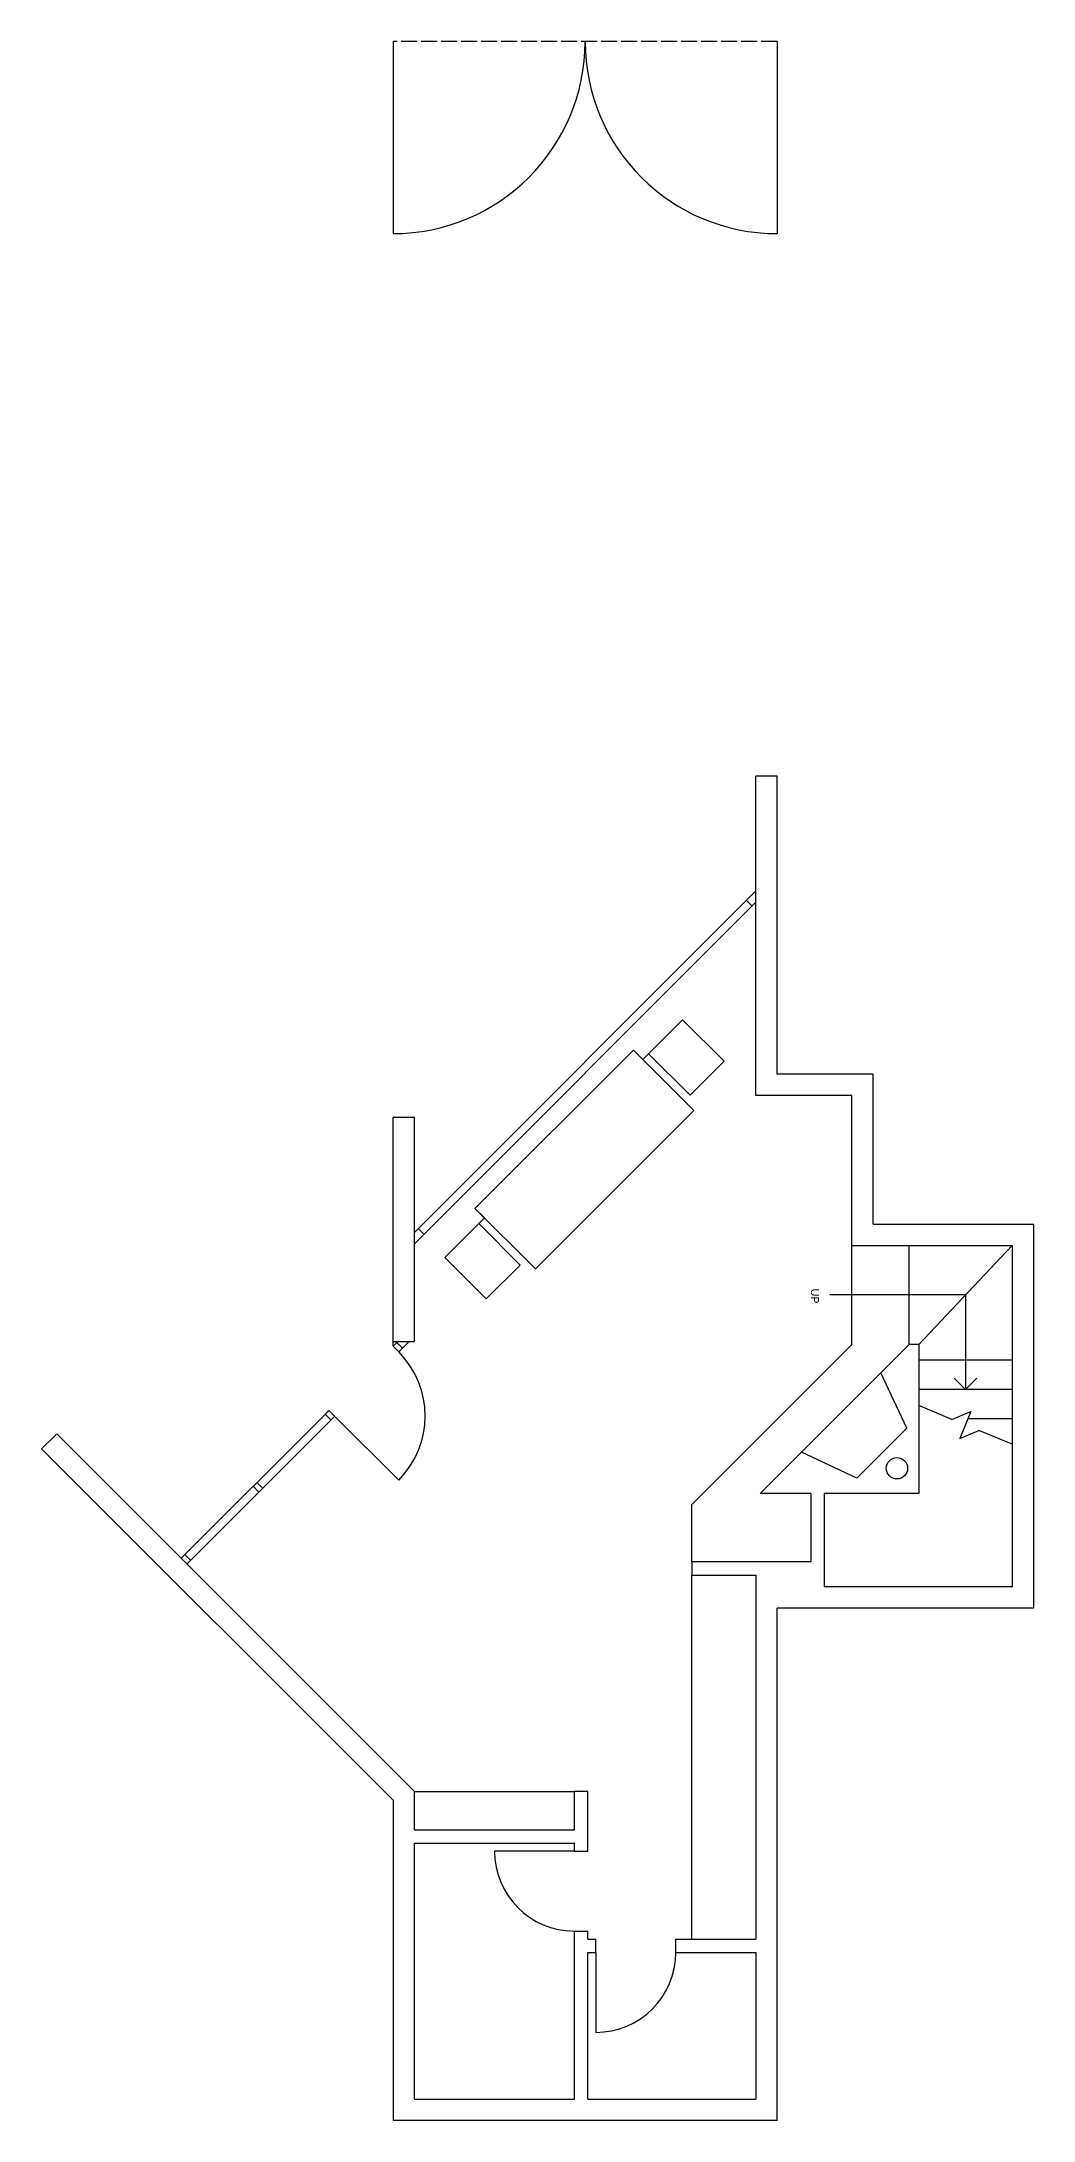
# Model space of a CAD drawing. Header units: inches. Extents: x -16498 to 2265, y 141 to 7454.
# Drawn here: x 1424 to 1796, y 311 to 1091 of the extents above; entities that cross this region are included whole.
import ezdxf

# ---------------------------------------------------------------- set-up
doc = ezdxf.new("R2010")
doc.units = ezdxf.units.IN
doc.header["$LTSCALE"] = 0.5
doc.header["$MEASUREMENT"] = 0
doc.linetypes.add('ACAD_ISO02W100', pattern=[15, 12, -3])
for name, color, linetype in [('A-doors', 254, 'Continuous'), ('A-furniture', 33, 'Continuous'), ('A-glazing', 252, 'Continuous'), ('A-millwork', 252, 'Continuous'), ('A-soffit', 251, 'ACAD_ISO02W100'), ('A-stairs', 252, 'Continuous'), ('A-text', 254, 'Continuous'), ('A-walls', 7, 'Continuous')]:
    doc.layers.add(name, color=color, linetype=linetype)

msp = doc.modelspace()

# ---------------------------------------------------------------- linework, layer by layer
at = {"layer": 'A-doors'}
for p, q in [((1555.66, 1090.8), (1555.66, 1018.8)), ((1699.66, 1090.8), (1699.66, 1018.8)), ((1533.78, 575.5), (1557.82, 551.46)), ((1623.66, 412.47), (1593.66, 412.47)), ((1631.66, 374.47), (1631.66, 344.47))]:
    msp.add_line(p, q, dxfattribs=at)
for centre, radius, start, end in [((1555.66, 1090.8), 72, 270, 0), ((1699.66, 1090.8), 72, 180, 270), ((1533.74, 575.54), 34, 315, 45), ((1623.66, 412.47), 30, 180, 270), ((1631.66, 374.47), 30, 270, 0)]:
    msp.add_arc(centre, radius, start, end, dxfattribs=at)
at = {"layer": 'A-furniture'}
msp.add_lwpolyline([(1575.07, 634.97), (1590.62, 619.41), (1603.35, 632.14), (1587.79, 647.7), (1575.07, 634.97), (1587.79, 647.7), (1589.91, 649.82), (1586.38, 653.35), (1609.01, 630.73), (1668.4, 690.12), (1645.78, 712.75), (1586.38, 653.35), (1645.78, 712.75), (1649.31, 709.22), (1651.43, 711.34), (1666.99, 695.78), (1679.72, 708.51), (1664.16, 724.07), (1651.43, 711.34)], dxfattribs=at)
at = {"layer": 'A-glazing'}
for p, q in [((1563.66, 644.37), (1691.66, 772.37)), ((1563.66, 640.13), (1691.66, 768.13)), ((1690.25, 766.71), (1688.13, 768.83)), ((1565.08, 645.78), (1567.2, 643.66)), ((1555.66, 601.7), (1555.66, 603.47)), ((1557.08, 603.12), (1555.66, 601.7)), ((1557.78, 599.58), (1555.66, 601.7)), ((1559.2, 601), (1557.08, 603.12)), ((1557.78, 599.58), (1561.67, 603.47)), ((1531.62, 577.66), (1530.21, 576.25)), ((1533.74, 575.54), (1531.62, 577.66)), ((1530.32, 576.25), (1476.26, 522.19)), ((1533.84, 575.44), (1478.42, 520.02)), ((1532.33, 574.13), (1530.21, 576.25)), ((1505.42, 547.03), (1503.26, 549.19)), ((1506.84, 548.44), (1504.67, 550.6)), ((1477.67, 523.6), (1476.26, 522.19)), ((1478.38, 520.07), (1476.26, 522.19)), ((1479.79, 521.48), (1477.67, 523.6))]:
    msp.add_line(p, q, dxfattribs=at)
at = {"layer": 'A-millwork'}
for p, q in [((1667.66, 379.47), (1667.66, 515.91)), ((1563.66, 434.78), (1623.66, 434.78))]:
    msp.add_line(p, q, dxfattribs=at)
at = {"layer": 'A-soffit'}
msp.add_line((1699.66, 1090.8), (1555.66, 1090.8), dxfattribs=at)
at = {"layer": 'A-stairs'}
for p, q in [((1727.66, 602.38), (1727.66, 639.47)), ((1749.13, 602.38), (1749.13, 639.47)), ((1727.66, 602.38), (1667.66, 542.38)), ((1787.66, 596.43), (1752.66, 596.43)), ((1787.66, 585.43), (1752.66, 585.43)), ((1765.08, 574.28), (1752.66, 579.43)), ((1765.08, 574.28), (1772.27, 577.26)), ((1772.27, 577.26), (1768.06, 567.1)), ((1768.06, 567.1), (1775.24, 570.07)), ((1787.66, 574.43), (1771.09, 574.43)), ((1787.66, 564.93), (1775.24, 570.07)), ((1667.66, 520.91), (1667.66, 542.38))]:
    msp.add_line(p, q, dxfattribs=at)
at = {"layer": 'A-text'}
for p, q in [((1787.66, 639.47), (1752.66, 602.38)), ((1770.16, 620.93), (1719.42, 620.93)), ((1770.16, 620.93), (1770.16, 585.43)), ((1770.16, 585.43), (1765.92, 589.67)), ((1770.16, 585.43), (1774.4, 589.67))]:
    msp.add_line(p, q, dxfattribs=at)
at = {"layer": 'A-walls'}
for p, q in [((1691.66, 695.66), (1691.66, 815.47)), ((1699.66, 815.47), (1691.66, 815.47)), ((1699.66, 703.66), (1699.66, 815.47)), ((1735.66, 703.66), (1699.66, 703.66)), ((1735.66, 647.47), (1735.66, 703.66)), ((1727.66, 695.66), (1691.66, 695.66)), ((1727.66, 639.47), (1727.66, 695.66)), ((1563.66, 687.47), (1555.66, 687.47)), ((1555.66, 603.47), (1555.66, 687.47)), ((1563.66, 603.47), (1563.66, 687.47)), ((1735.66, 647.47), (1795.66, 647.47)), ((1795.66, 647.47), (1795.66, 503.47)), ((1727.66, 639.47), (1787.66, 639.47)), ((1787.66, 639.47), (1787.66, 511.47)), ((1555.66, 603.47), (1563.55, 603.47)), ((1738.66, 591.91), (1749.13, 602.38)), ((1752.66, 602.38), (1749.13, 602.38)), ((1752.66, 602.38), (1752.66, 546.47)), ((1738.66, 591.91), (1708.69, 561.94)), ((1748.22, 570.97), (1738.52, 591.78)), ((1729.49, 552.24), (1748.22, 570.97)), ((1423.95, 563.18), (1429.61, 568.83)), ((1555.66, 431.47), (1423.95, 563.18)), ((1429.61, 568.83), (1563.66, 434.78)), ((1693.22, 546.47), (1708.69, 561.94)), ((1729.49, 552.24), (1708.69, 561.94)), ((1712.22, 546.47), (1693.22, 546.47)), ((1712.22, 546.47), (1712.22, 520.91)), ((1752.66, 546.47), (1717.22, 546.47)), ((1717.22, 546.47), (1717.22, 511.47)), ((1667.66, 520.91), (1667.66, 515.91)), ((1712.22, 520.91), (1667.66, 520.91)), ((1667.66, 515.91), (1691.66, 515.91)), ((1691.66, 515.91), (1691.66, 379.47)), ((1787.66, 511.47), (1717.22, 511.47)), ((1699.66, 311.47), (1699.66, 503.47)), ((1795.66, 503.47), (1699.66, 503.47)), ((1555.66, 431.47), (1555.66, 311.47)), ((1563.66, 420.47), (1563.66, 434.78)), ((1628.66, 434.78), (1623.66, 434.78)), ((1623.66, 420.47), (1623.66, 434.78)), ((1628.66, 412.47), (1628.66, 434.78)), ((1563.66, 420.47), (1623.66, 420.47)), ((1563.66, 415.47), (1623.66, 415.47)), ((1563.66, 319.47), (1563.66, 415.47)), ((1623.66, 412.47), (1623.66, 415.47)), ((1623.66, 412.47), (1623.66, 415.47)), ((1623.66, 412.47), (1628.66, 412.47)), ((1623.66, 319.47), (1623.66, 382.47)), ((1623.66, 382.47), (1628.66, 382.47)), ((1628.66, 379.47), (1628.66, 382.47)), ((1628.66, 379.47), (1628.66, 382.47)), ((1628.66, 379.47), (1631.66, 379.47)), ((1628.66, 319.47), (1628.66, 374.47)), ((1628.66, 374.47), (1631.66, 374.47)), ((1631.66, 374.47), (1631.66, 379.47)), ((1661.66, 374.47), (1661.66, 379.47)), ((1661.66, 379.47), (1691.66, 379.47)), ((1661.66, 374.47), (1691.66, 374.47)), ((1691.66, 374.47), (1691.66, 319.47)), ((1563.66, 319.47), (1623.66, 319.47)), ((1628.66, 319.47), (1691.66, 319.47)), ((1699.66, 311.47), (1555.66, 311.47))]:
    msp.add_line(p, q, dxfattribs=at)
msp.add_circle((1744.51, 555.95), 4, dxfattribs=at)

# ---------------------------------------------------------------- texts
at = {"layer": 'A-text'}
msp.add_text('UP', height=3, rotation=270, dxfattribs=at).set_placement((1712.3, 623.3))

doc.saveas('drawing.dxf')
